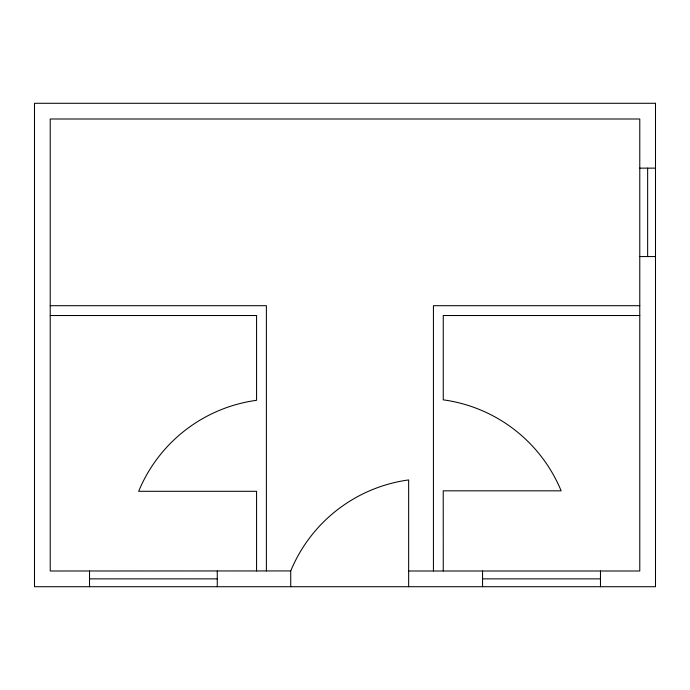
<?xml version="1.0" encoding="UTF-8"?>
<svg xmlns="http://www.w3.org/2000/svg" width="690" height="690" viewBox="0 0 690 690"><rect width="100%" height="100%" fill="white"/><g stroke="black" fill="none" stroke-linecap="round" stroke-linejoin="round"><path stroke-width="1.03" d="M639.777 168.136L655.5 168.136M639.777 256.568L655.5 256.568M50.223 305.696L266.392 305.696L266.392 571.001M639.777 305.696L433.432 305.696L433.432 571.001M50.223 315.52L256.568 315.52L256.568 400.304A149.385 149.385 0 0 0 138.655 491.297L256.568 491.297L256.568 571.001M639.777 315.52L443.256 315.52L443.256 399.838A149.376 149.376 0 0 1 561.143 490.823L443.23 490.823L443.256 571.001M408.644 586.716L408.644 479.938A149.385 149.385 0 0 0 290.731 570.932L50.223 571.001L50.223 118.999L639.777 118.999L639.777 571.001L408.644 571.001M89.528 578.858L217.264 578.858M482.56 578.858L600.473 578.858M647.643 168.136L647.643 256.568M600.473 571.001L600.473 586.716M482.56 571.001L482.56 586.716M290.731 570.932L290.731 586.716M217.264 571.001L217.264 586.716M89.528 571.001L89.528 586.716M655.5 103.284L34.5 103.284L34.5 586.716L655.5 586.716L655.5 103.284"/></g></svg>
